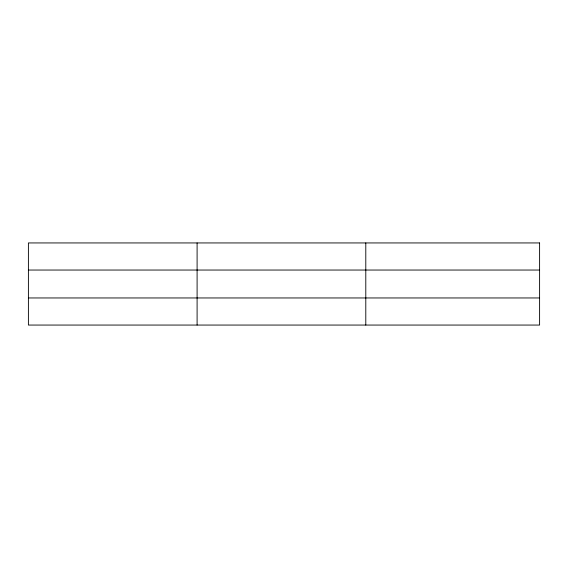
<?xml version="1.0" encoding="UTF-8"?>
<svg xmlns="http://www.w3.org/2000/svg" width="568" height="568" viewBox="0 0 568 568"><rect width="100%" height="100%" fill="white"/><g stroke="black" fill="none" stroke-linecap="round" stroke-linejoin="round"><path stroke-width="0.85" d="M197.096 242.941L197.096 325.059M365.792 242.941L365.792 325.059M28.4 270.041L539.6 270.041M28.4 297.959L539.6 297.959M539.6 242.941L539.6 325.059L28.4 325.059L28.4 242.941L539.6 242.941"/></g></svg>
